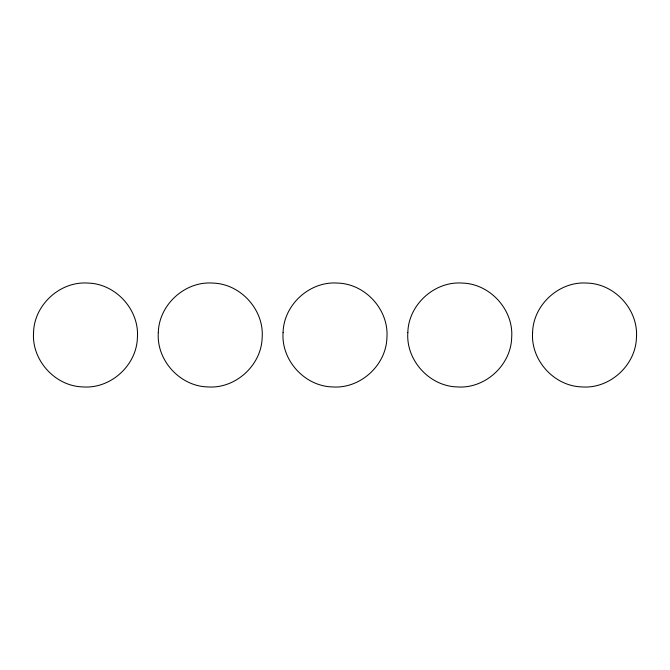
<?xml version="1.0" encoding="UTF-8"?>
<svg xmlns="http://www.w3.org/2000/svg" width="670" height="670" viewBox="0 0 670 670"><rect width="100%" height="100%" fill="white"/><g stroke="black" fill="none" stroke-linecap="round" stroke-linejoin="round"><path stroke-width="1" d="M33.559 332.446C31.457 360.184 55.166 386.255 82.929 386.917C110.667 389.027 136.739 365.317 137.4 337.554C139.502 309.816 115.801 283.745 88.03 283.083C60.3 280.973 34.229 304.683 33.559 332.446M158.321 332.446C156.219 360.184 179.929 386.255 207.692 386.917C235.421 389.027 261.501 365.317 262.163 337.554C264.265 309.816 240.555 283.745 212.792 283.083C185.062 280.973 158.983 304.683 158.321 332.446M283.083 332.446C280.973 360.184 304.683 386.255 332.446 386.917C360.184 389.027 386.255 365.317 386.917 337.554C389.027 309.816 365.317 283.745 337.554 283.083C309.816 280.973 283.745 304.683 283.083 332.446M407.837 332.446C405.735 360.184 429.445 386.255 457.208 386.917C484.938 389.027 511.017 365.317 511.679 337.554C513.781 309.816 490.072 283.745 462.308 283.083C434.579 280.973 408.499 304.683 407.837 332.446M532.6 332.446C530.498 360.184 554.199 386.255 581.97 386.917C609.7 389.027 635.771 365.317 636.441 337.554C638.544 309.816 614.834 283.745 587.071 283.083C559.333 280.973 533.261 304.683 532.6 332.446"/></g></svg>
